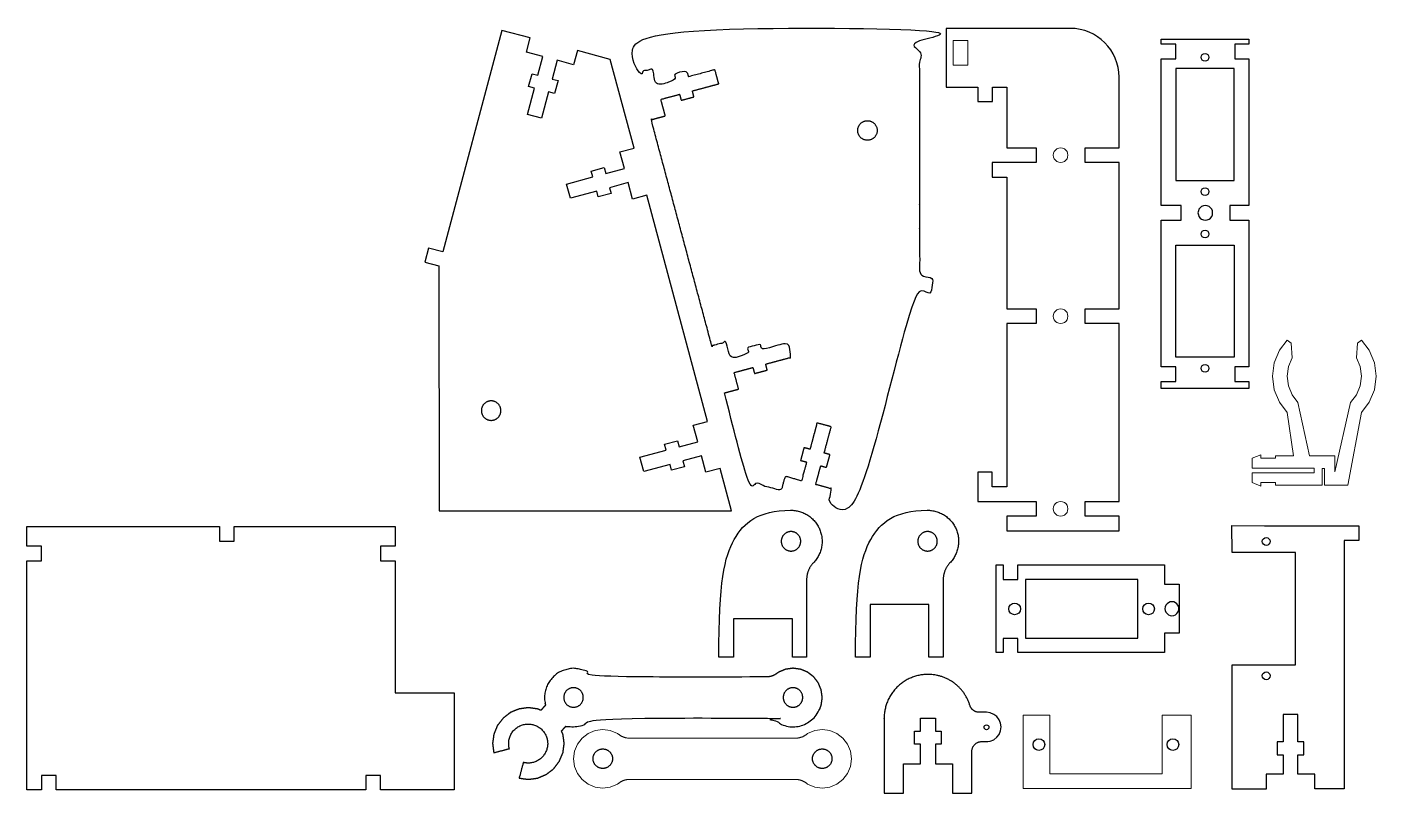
# Model space of a CAD drawing. Header units: millimetres. Extents: x -367 to -90, y -76 to 81.
import ezdxf

# ---------------------------------------------------------------- set-up
doc = ezdxf.new("R2010")
doc.units = ezdxf.units.MM
doc.header["$MEASUREMENT"] = 0
doc.layers.add('辅助线', color=7, linetype='Continuous', true_color=0x000000)

msp = doc.modelspace()

# ---------------------------------------------------------------- linework, layer by layer
at = {"layer": '辅助线'}
for points in [[(-242.57, 46.16), (-243.47, 49.52), (-247.31, 48.49), (-246.99, 47.3), (-249.61, 46.6), (-249.93, 47.78), (-255.33, 46.33), (-256.11, 49.24), (-250.71, 50.69), (-251.04, 51.91), (-248.42, 52.61), (-248.09, 51.39), (-244.25, 52.42), (-245.16, 55.81), (-242.26, 56.59), (-247.15, 74.8), (-253.9, 76.6), (-254.68, 73.7), (-258.07, 74.61), (-259.1, 70.76), (-257.87, 70.44), (-258.57, 67.82), (-259.8, 68.15), (-261.24, 62.75), (-264.15, 63.53), (-262.7, 68.92), (-263.89, 69.24), (-263.19, 71.86), (-262, 71.54), (-260.97, 75.39), (-264.33, 76.28), (-263.55, 79.19), (-269.36, 80.74), (-281.5, 35.34), (-284.4, 36.12), (-285.18, 33.21), (-282.28, 32.44), (-282.26, -17.74), (-222.31, -17.74), (-224.64, -9.08), (-227.53, -9.85), (-227.54, -9.85), (-228.44, -6.5), (-232.28, -7.53), (-231.96, -8.72), (-234.58, -9.42), (-234.9, -8.24), (-240.3, -9.68), (-241.08, -6.78), (-235.68, -5.33), (-236.01, -4.11), (-233.39, -3.4), (-233.06, -4.63), (-229.22, -3.6), (-230.13, -0.21), (-230.12, -0.2), (-227.23, 0.57), (-239.67, 46.94)], [(-119.12, 11.73), (-119.12, 8.73), (-116.19, 8.73), (-116.19, 7.33), (-134.19, 7.33), (-134.19, 8.73), (-131.18, 8.73), (-131.18, 11.73), (-134.19, 11.73), (-134.19, 41.83), (-130.12, 41.83), (-130.12, 44.84), (-134.19, 44.84), (-134.19, 74.93), (-131.18, 74.93), (-131.18, 77.93), (-134.19, 77.93), (-134.19, 78.96), (-116.19, 78.96), (-116.19, 77.93), (-119.12, 77.93), (-119.12, 74.93), (-116.19, 74.93), (-116.19, 44.84), (-120.13, 44.84), (-120.13, 41.83), (-116.19, 41.83), (-116.19, 11.73)], [(-119.2, 72.95), (-131.18, 72.95), (-131.18, 49.96), (-119.2, 49.96)], [(-126.19, 42.25), (-125.89, 42.04), (-125.51, 41.87), (-125.13, 41.83), (-124.75, 41.87), (-124.36, 42.04), (-124.07, 42.25), (-123.82, 42.59), (-123.69, 42.93), (-123.65, 43.31), (-123.69, 43.74), (-123.82, 44.08), (-124.07, 44.37), (-124.36, 44.63), (-124.75, 44.79), (-125.13, 44.84), (-125.51, 44.79), (-125.89, 44.63), (-126.19, 44.37), (-126.44, 44.08), (-126.57, 43.74), (-126.65, 43.31), (-126.57, 42.93), (-126.44, 42.59)], [(-119.2, 13.72), (-131.18, 13.72), (-131.18, 36.71), (-119.2, 36.71)], [(-366.76, -28.01), (-363.76, -28.01), (-363.76, -25.01), (-366.76, -25.01), (-366.76, -20.99), (-327.27, -20.99), (-327.27, -24), (-324.26, -24), (-324.26, -20.99), (-294.25, -20.99), (-291.25, -20.99), (-291.25, -25.01), (-294.25, -25.01), (-294.25, -28.01), (-291.25, -28.01), (-291.25, -55.06), (-279.15, -55.06), (-279.15, -75.01), (-294.25, -75.01), (-294.25, -72.01), (-297.25, -72.01), (-297.25, -75.01), (-360.75, -75.01), (-360.75, -72.01), (-363.76, -72.01), (-363.75, -75.01), (-366.76, -75.01)], [(-119.67, -20.81), (-112.98, -20.83), (-93.67, -20.83), (-93.67, -23.83), (-96.68, -23.83), (-96.66, -74.8), (-102.67, -74.8), (-102.67, -71.8), (-106.14, -71.8), (-106.14, -67.82), (-104.92, -67.82), (-104.92, -65.11), (-106.14, -65.11), (-106.15, -59.52), (-109.15, -59.52), (-109.15, -65.11), (-110.42, -65.11), (-110.42, -67.82), (-109.15, -67.82), (-109.15, -71.8), (-112.66, -71.8), (-112.66, -74.81), (-119.65, -74.81), (-119.65, -49.33), (-106.66, -49.32), (-106.67, -26.33), (-119.66, -26.34)], [(-166.6, -28.86), (-166.6, -31.87), (-163.6, -31.87), (-163.6, -28.86), (-133.5, -28.86), (-133.5, -32.84), (-130.5, -32.84), (-130.5, -42.83), (-133.5, -42.83), (-133.5, -46.85), (-163.6, -46.85), (-163.6, -43.93), (-166.6, -43.93), (-166.6, -46.85), (-168, -46.85), (-168, -28.86)], [(-161.99, -31.87), (-161.99, -43.85), (-139.01, -43.85), (-139.01, -31.87)], [(-132.99, -38.85), (-132.7, -39.11), (-132.36, -39.23), (-131.98, -39.28), (-131.6, -39.23), (-131.26, -39.11), (-130.96, -38.85), (-130.75, -38.55), (-130.58, -38.22), (-130.54, -37.84), (-130.58, -37.46), (-130.75, -37.12), (-130.96, -36.82), (-131.26, -36.61), (-131.6, -36.44), (-131.98, -36.4), (-132.36, -36.44), (-132.7, -36.61), (-132.99, -36.82), (-133.25, -37.12), (-133.38, -37.46), (-133.42, -37.84), (-133.38, -38.22), (-133.25, -38.55)]]:
    msp.add_lwpolyline(points, close=True, dxfattribs=at)
for points in [[(-152.83, 81.15), (-178.3, 81.15), (-178.3, 69.13), (-171.81, 69.13), (-171.81, 66.13), (-168.81, 66.13), (-168.81, 69.13), (-165.81, 69.13), (-165.81, 56.64), (-159.8, 56.64), (-159.8, 53.63), (-168.82, 53.64), (-168.82, 50.63), (-165.81, 50.63), (-165.81, 23.62), (-159.8, 23.62), (-159.8, 20.62), (-165.81, 20.62), (-165.81, -12.87), (-168.82, -12.87), (-168.82, -9.87), (-171.82, -9.87), (-171.82, -12.87), (-171.82, -15.87), (-168.82, -15.87), (-159.8, -15.87), (-159.8, -18.87), (-165.81, -18.87), (-165.81, -21.87), (-142.83, -21.87), (-142.83, -18.87), (-149.81, -18.87), (-149.81, -15.87), (-142.83, -15.87), (-142.83, 20.62), (-149.81, 20.62), (-149.81, 23.62), (-142.83, 23.62), (-142.83, 53.63), (-149.81, 53.63), (-149.81, 56.64), (-142.83, 56.64), (-142.83, 71.15)], [(-206.89, -31.89), (-206.89, -47.75), (-209.81, -47.75), (-209.81, -39.95), (-221.88, -39.95), (-221.88, -47.75), (-224.88, -47.75)], [(-178.89, -31.89), (-178.89, -47.75), (-181.81, -47.75), (-181.81, -36.95), (-193.88, -36.95), (-193.88, -47.75), (-196.88, -47.75)], [(-191, -60.41), (-191, -75.63), (-187.02, -75.63), (-187.02, -69.62), (-183.51, -69.62), (-183.51, -65.64), (-184.74, -65.64), (-184.74, -62.93), (-183.51, -62.93), (-183.51, -60.31), (-180.5, -60.31), (-180.5, -62.93), (-179.28, -62.93), (-179.28, -65.64), (-180.5, -65.64), (-180.5, -69.62), (-176.99, -69.62), (-176.99, -75.63), (-173.01, -75.63), (-173.01, -67.09)], [(-169.73, -65.06), (-169.24, -65.01), (-168.52, -64.71), (-167.89, -64.2), (-167.42, -63.61), (-167.13, -62.89), (-167, -62.09), (-167.13, -61.32), (-167.42, -60.6), (-167.89, -59.97), (-168.52, -59.5), (-169.24, -59.21), (-170, -59.08), (-171.5, -59.08)]]:
    msp.add_lwpolyline(points, dxfattribs=at)
at = {"layer": '辅助线', "color": 18, "lineweight": 5, "true_color": 0x000000}
for points in [[(-173.81, 78.66), (-176.82, 78.66), (-176.82, 73.62), (-173.81, 73.62)], [(-155.57, 56.47), (-155.86, 56.21), (-156.12, 55.92), (-156.25, 55.54), (-156.33, 55.16), (-156.25, 54.78), (-156.12, 54.39), (-155.86, 54.1), (-155.57, 53.84), (-155.19, 53.72), (-154.81, 53.63), (-154.42, 53.72), (-154.04, 53.84), (-153.75, 54.1), (-153.49, 54.39), (-153.37, 54.78), (-153.32, 55.16), (-153.37, 55.54), (-153.49, 55.92), (-153.75, 56.21), (-154.04, 56.47), (-154.42, 56.6), (-154.81, 56.64), (-155.19, 56.6)], [(-155.57, 23.45), (-155.86, 23.2), (-156.12, 22.9), (-156.25, 22.52), (-156.33, 22.14), (-156.25, 21.76), (-156.12, 21.38), (-155.86, 21.08), (-155.57, 20.83), (-155.19, 20.7), (-154.81, 20.62), (-154.42, 20.7), (-154.04, 20.83), (-153.75, 21.08), (-153.49, 21.38), (-153.37, 21.76), (-153.32, 22.14), (-153.37, 22.52), (-153.49, 22.9), (-153.75, 23.2), (-154.04, 23.45), (-154.42, 23.58), (-154.81, 23.62), (-155.19, 23.58)], [(-155.19, -15.91), (-155.57, -16.04), (-155.86, -16.29), (-156.12, -16.59), (-156.25, -16.97), (-156.33, -17.35), (-156.25, -17.73), (-156.12, -18.11), (-155.86, -18.41), (-155.57, -18.66), (-155.19, -18.79), (-154.81, -18.87), (-154.42, -18.79), (-154.04, -18.66), (-153.75, -18.41), (-153.49, -18.11), (-153.37, -17.73), (-153.32, -17.35), (-153.37, -16.97), (-153.49, -16.59), (-153.75, -16.29), (-154.04, -16.04), (-154.42, -15.91), (-154.81, -15.87)]]:
    msp.add_lwpolyline(points, close=True, dxfattribs=at)
at = {"layer": '辅助线', "color": 18, "lineweight": 0, "true_color": 0x000000}
for points in [[(-93.4, 11.8), (-93.14, 9.81), (-93.4, 7.86), (-94.16, 6.04), (-95.39, 4.43), (-98.61, -9.79), (-98.61, -6.49), (-103.77, -6.49), (-106.14, 4.43), (-107.33, 6.04), (-108.09, 7.86), (-108.34, 9.81), (-108.09, 11.8), (-107.33, 13.62), (-107.54, 16.62), (-108.34, 17.22), (-109.95, 15.14), (-111.01, 12.56), (-111.39, 9.81), (-111.01, 7.06), (-109.95, 4.52), (-108.34, 2.4), (-107.07, -6.49), (-110.75, -6.49), (-110.75, -7), (-113.76, -7), (-113.76, -6.32), (-115.54, -7), (-115.54, -8.99), (-102.84, -8.99), (-102.84, -10), (-115.54, -10), (-115.54, -11.99), (-113.76, -12.71), (-113.76, -11.99), (-110.75, -11.99), (-110.75, -12.5), (-101.15, -12.5), (-101.15, -9.11), (-100.72, -9.11), (-100.72, -12.5), (-95.94, -12.5), (-93.14, 2.4), (-91.53, 4.52), (-90.48, 7.06), (-90.14, 9.81), (-90.48, 12.56), (-91.53, 15.14), (-93.14, 17.22), (-93.95, 16.62), (-94.16, 13.62)], [(-162.51, -74.68), (-128.26, -74.68), (-128.01, -74.68), (-128.01, -59.69), (-134.02, -59.69), (-134.02, -71.72), (-157.01, -71.72), (-157.01, -59.69), (-162.51, -59.69)]]:
    msp.add_lwpolyline(points, close=True, dxfattribs=at)
for points in [[(-245.4, -63.62), (-245.67, -63.41), (-247.15, -62.82), (-248.67, -62.61), (-250.24, -62.82), (-251.68, -63.41), (-252.91, -64.38), (-253.88, -65.61), (-254.47, -67.05), (-254.68, -68.62), (-254.47, -70.18), (-253.88, -71.62), (-252.91, -72.85), (-251.68, -73.82), (-250.24, -74.42), (-248.67, -74.63), (-247.15, -74.42), (-245.67, -73.82), (-245.39, -73.61)], [(-199.44, -72.85), (-198.51, -71.62), (-197.87, -70.18), (-197.7, -68.62), (-197.87, -67.05), (-198.51, -65.61), (-199.44, -64.38), (-200.67, -63.41), (-202.15, -62.82), (-203.67, -62.61), (-205.24, -62.82), (-206.68, -63.41), (-206.95, -63.63)], [(-209.12, -64.38), (-243.22, -64.38)], [(-243.22, -72.85), (-209.12, -72.85)], [(-206.95, -73.61), (-206.68, -73.82), (-205.24, -74.42), (-203.67, -74.63), (-202.15, -74.42), (-200.67, -73.82), (-199.44, -72.85)]]:
    msp.add_lwpolyline(points, dxfattribs=at)
at = {"layer": '辅助线'}
for centre, radius in [((-125.2, 75.22), 0.8), ((-125.2, 47.68), 0.8), ((-125.2, 38.98), 0.8), ((-125.2, 11.45), 0.8), ((-112.66, -24.05), 0.8), ((-164.24, -37.88), 1.2), ((-136.77, -37.88), 1.2), ((-112.66, -51.59), 0.8), ((-170, -62.15), 0.5), ((-159.27, -65.69), 1.2), ((-131.78, -65.69), 1.2)]:
    msp.add_circle(centre, radius, dxfattribs=at)
msp.add_arc((-152.83, 71.15), 10, 0, 90, dxfattribs=at)
for points, knots in [([(-223.74, 6.41), (-221.29, -2.69), (-218.85, -11.8), (-215.47, -12.7), (-212.1, -13.6), (-211.71, -12.15), (-211.32, -10.7), (-209.63, -11.15), (-207.93, -11.61), (-207.41, -9.69), (-206.9, -7.76), (-207.51, -7.6), (-208.13, -7.43), (-207.78, -6.13), (-207.43, -4.82), (-206.81, -4.98), (-206.2, -5.15), (-205.48, -2.45), (-204.76, 0.25), (-203.3, -0.14), (-201.85, -0.52), (-202.57, -3.22), (-203.3, -5.92), (-202.7, -6.08), (-202.11, -6.24), (-202.46, -7.55), (-202.81, -8.86), (-203.4, -8.7), (-204, -8.54), (-204.51, -10.46), (-205.03, -12.38), (-203.35, -12.83), (-201.67, -13.28), (-202.06, -14.73), (-202.45, -16.18), (-199.54, -16.96), (-196.64, -17.74), (-190.57, 4.96), (-184.5, 27.66), (-183.05, 27.27), (-181.6, 26.88), (-181.21, 28.33), (-180.82, 29.79), (-182.27, 30.17), (-183.72, 30.56), (-183.73, 55.65), (-183.74, 80.74), (-213.71, 80.74), (-243.69, 80.74), (-242.53, 76.41), (-241.36, 72.08), (-241.36, 72.08), (-241.36, 72.08), (-241.36, 72.08), (-241.36, 72.08), (-239.91, 72.47), (-238.46, 72.86), (-238.46, 72.86), (-238.46, 72.85), (-238.46, 72.86), (-238.46, 72.86), (-238.01, 71.18), (-237.56, 69.5), (-235.64, 70.02), (-233.72, 70.53), (-233.88, 71.13), (-234.04, 71.72), (-232.73, 72.07), (-231.42, 72.42), (-231.26, 71.83), (-231.1, 71.24), (-228.4, 71.96), (-225.7, 72.69), (-225.31, 71.23), (-224.92, 69.78), (-227.62, 69.06), (-230.32, 68.33), (-230.16, 67.72), (-229.99, 67.11), (-231.3, 66.76), (-232.61, 66.4), (-232.77, 67.02), (-232.94, 67.63), (-234.86, 67.12), (-236.78, 66.6), (-236.33, 64.9), (-235.87, 63.21), (-237.32, 62.82), (-238.77, 62.43), (-232.55, 39.24), (-226.33, 16.06), (-224.88, 16.45), (-223.43, 16.84), (-222.98, 15.16), (-222.53, 13.49), (-220.61, 14), (-218.69, 14.52), (-218.85, 15.11), (-219, 15.7), (-217.7, 16.06), (-216.39, 16.41), (-216.23, 15.81), (-216.07, 15.22), (-213.37, 15.94), (-210.67, 16.67), (-210.28, 15.22), (-209.89, 13.77), (-212.59, 13.04), (-215.29, 12.32), (-215.13, 11.7), (-214.96, 11.09), (-216.27, 10.74), (-217.58, 10.39), (-217.74, 11), (-217.91, 11.62), (-219.83, 11.1), (-221.75, 10.58), (-221.3, 8.89), (-220.84, 7.19), (-222.29, 6.8), (-223.74, 6.41)], [-21.000964, -21.000964, -21.000964, -20.755621, -20.755621, -19.755621, -19.755621, -18.755621, -18.755621, -17.755621, -17.755621, -16.755621, -16.755621, -15.755621, -15.755621, -14.755621, -14.755621, -13.755621, -13.755621, -12.755621, -12.755621, -11.755621, -11.755621, -10.755621, -10.755621, -9.755621, -9.755621, -8.755621, -8.755621, -7.755621, -7.755621, -6.755621, -6.755621, -5.755621, -5.755621, -4.755621, -4.755621, -3.755621, -3.755621, -2.755621, -2.755621, -1.755621, -1.755621, -0.755621, -0.755621, 0.244379, 0.244379, 17.244379, 17.244379, 18.244379, 18.244379, 19.244379, 19.244379, 19.245085, 19.245085, 19.247161, 19.247161, 22.247161, 22.247161, 22.249238, 22.249238, 22.250296, 22.250296, 23.250296, 23.250296, 24.250296, 24.250296, 25.250296, 25.250296, 26.250296, 26.250296, 27.250296, 27.250296, 28.250296, 28.250296, 29.250296, 29.250296, 30.250296, 30.250296, 31.250296, 31.250296, 32.250296, 32.250296, 33.250296, 33.250296, 34.250296, 34.250296, 35.250296, 35.250296, 36.250296, 36.250296, 36.874957, 36.874957, 39.874474, 39.874474, 40.874474, 40.874474, 41.874474, 41.874474, 42.874474, 42.874474, 43.874474, 43.874474, 44.874474, 44.874474, 45.874474, 45.874474, 46.874474, 46.874474, 47.874474, 47.874474, 48.874474, 48.874474, 49.874474, 49.874474, 50.874474, 50.874474, 51.874474, 51.874474, 52.874474, 52.874474, 55.87351, 55.87351, 55.87351]), ([(-215.11, -51.83), (-232.77, -51.83), (-250.42, -51.83), (-251.05, -51.35), (-251.69, -50.86), (-252.41, -50.56), (-253.13, -50.27), (-253.91, -50.16), (-254.7, -50.05), (-255.46, -50.16), (-256.22, -50.27), (-256.94, -50.56), (-257.66, -50.86), (-258.29, -51.35), (-258.93, -51.83), (-259.39, -52.45), (-259.86, -53.06), (-260.16, -53.78), (-260.45, -54.5), (-260.56, -55.28), (-260.66, -56.06), (-260.56, -56.85), (-260.45, -57.63), (-260.92, -58.16), (-261.38, -58.69), (-261.72, -58.54), (-262.06, -58.4), (-263.01, -58.27), (-263.97, -58.14), (-264.9, -58.27), (-265.83, -58.4), (-266.72, -58.75), (-267.61, -59.11), (-268.37, -59.71), (-269.13, -60.3), (-269.72, -61.06), (-270.32, -61.82), (-270.68, -62.71), (-271.04, -63.6), (-271.16, -64.53), (-271.29, -65.46), (-271.16, -66.42), (-271.04, -67.37), (-269.44, -66.95), (-267.85, -66.54)], [83.032494, 83.032494, 83.032494, 84, 84, 85, 85, 86, 86, 87, 87, 88, 88, 89, 89, 90, 90, 91, 91, 92, 92, 93, 93, 94, 94, 95, 95, 96, 96, 97, 97, 98, 98, 99, 99, 100, 100, 101, 101, 102, 102, 103, 103, 104, 104, 104.818143, 104.818143, 104.818143])]:
    msp.add_open_spline(points, degree=2, knots=knots, dxfattribs=at)
for points, weights in [([(-196.42, 60.22), (-196.42, 62.22), (-194.42, 62.22)], [1, 0.707106781187, 1]), ([(-194.42, 58.22), (-196.42, 58.22), (-196.42, 60.22)], [1, 0.707106781187, 1]), ([(-205.5, -28.43), (-206.89, -29.88), (-206.89, -31.89)], [1, 0.927857565331, 1]), ([(-177.5, -28.43), (-178.89, -29.88), (-178.89, -31.89)], [1, 0.927857565331, 1]), ([(-171.5, -59.08), (-172.97, -59.08), (-173.41, -57.67)], [0.99545943481, 0.800544589943, 0.99545943481]), ([(-173.01, -67.09), (-173.01, -65.09), (-171.01, -65.09)], [0.99545943481, 0.70389611675, 0.99545943481]), ([(-170.28, -65.09), (-170, -65.09), (-169.73, -65.06)], [0.99545943481, 0.993910869526, 0.99545943481])]:
    msp.add_rational_spline(points, weights, degree=2, dxfattribs=at)
for points, weights, knots in [([(-194.42, 62.22), (-192.42, 62.22), (-192.42, 60.22), (-192.42, 58.22), (-194.42, 58.22)], [1, 0.707106781187, 1, 0.707106781187, 1], [3.141593, 3.141593, 3.141593, 6.283185, 6.283185, 9.424778, 9.424778, 9.424778]), ([(-269.58, 2.78), (-269.58, 0.78), (-271.58, 0.78), (-273.58, 0.78), (-273.58, 2.78), (-273.58, 4.78), (-271.58, 4.78), (-269.58, 4.78), (-269.58, 2.78)], [1, 0.707106781187, 1, 0.707106781187, 1, 0.707106781187, 1, 0.707106781187, 1], [-12.566371, -12.566371, -12.566371, -9.424778, -9.424778, -6.283185, -6.283185, -3.141593, -3.141593, 0, 0, 0]), ([(-210.17, -17.65), (-205.94, -17.61), (-204.25, -21.49), (-202.57, -25.37), (-205.5, -28.43)], [1, 0.832842167123, 1, 0.832842167123, 1], [140.318988, 140.318988, 140.318988, 147.757524, 147.757524, 155.196059, 155.196059, 155.196059]), ([(-182.17, -17.65), (-177.94, -17.61), (-176.25, -21.49), (-174.57, -25.37), (-177.5, -28.43)], [1, 0.832842167123, 1, 0.832842167123, 1], [138.518988, 138.518988, 138.518988, 145.957524, 145.957524, 153.396059, 153.396059, 153.396059]), ([(-209.58, -22.09), (-207.65, -22.61), (-208.17, -24.54), (-208.68, -26.47), (-210.61, -25.95), (-212.55, -25.44), (-212.03, -23.5), (-211.51, -21.57), (-209.58, -22.09)], [1, 0.707106781187, 1, 0.707106781187, 1, 0.707106781187, 1, 0.707106781187, 1], [0, 0, 0, 3.141593, 3.141593, 6.283185, 6.283185, 9.424778, 9.424778, 12.566371, 12.566371, 12.566371]), ([(-181.58, -22.09), (-179.65, -22.61), (-180.17, -24.54), (-180.68, -26.47), (-182.61, -25.95), (-184.55, -25.44), (-184.03, -23.5), (-183.51, -21.57), (-181.58, -22.09)], [1, 0.707106781187, 1, 0.707106781187, 1, 0.707106781187, 1, 0.707106781187, 1], [0, 0, 0, 3.141593, 3.141593, 6.283185, 6.283185, 9.424778, 9.424778, 12.566371, 12.566371, 12.566371]), ([(-264.99, -69.37), (-265.41, -70.97), (-265.83, -72.58), (-264.9, -72.7), (-263.97, -72.83), (-263.01, -72.7), (-262.06, -72.58), (-261.17, -72.19), (-260.28, -71.81), (-259.52, -71.24), (-258.76, -70.67), (-258.19, -69.91), (-257.62, -69.15), (-257.24, -68.26), (-256.85, -67.37), (-256.73, -66.42), (-256.6, -65.46), (-256.73, -64.53), (-256.85, -63.6), (-257, -63.26), (-257.15, -62.92), (-256.68, -62.4), (-256.22, -61.87), (-255.46, -61.97), (-254.7, -62.08), (-253.91, -61.97), (-253.13, -61.87), (-252.41, -61.57), (-251.69, -61.27), (-251.05, -60.79), (-250.42, -60.3), (-232.77, -60.3), (-215.12, -60.3), (-213.93, -60.3), (-212.99, -61.02), (-212.82, -61.15), (-212.66, -61.27), (-211.94, -61.57), (-211.22, -61.87), (-210.46, -61.97), (-209.7, -62.08), (-208.91, -61.97), (-208.13, -61.87), (-207.41, -61.57), (-206.69, -61.27), (-206.05, -60.79), (-205.42, -60.3), (-204.95, -59.69), (-204.49, -59.07), (-204.19, -58.35), (-203.9, -57.63), (-203.79, -56.85), (-203.68, -56.06), (-203.79, -55.28), (-203.9, -54.5), (-204.19, -53.78), (-204.49, -53.06), (-204.95, -52.45), (-205.42, -51.83), (-206.05, -51.35), (-206.69, -50.86), (-207.41, -50.56), (-208.13, -50.27), (-208.91, -50.16), (-209.7, -50.05), (-210.46, -50.16), (-211.22, -50.27), (-211.94, -50.56), (-212.66, -50.86), (-212.82, -50.99), (-212.99, -51.11), (-213.93, -51.83), (-215.11, -51.83)], [1, 1, 1, 1, 1, 1, 1, 1, 1, 1, 1, 1, 1, 1, 1, 1, 1, 1, 1, 1, 1, 1, 1, 1, 1, 1, 1, 1, 1, 1, 1, 1, 1, 0.94689758642, 1, 1, 1, 1, 1, 1, 1, 1, 1, 1, 1, 1, 1, 1, 1, 1, 1, 1, 1, 1, 1, 1, 1, 1, 1, 1, 1, 1, 1, 1, 1, 1, 1, 1, 1, 1, 1, 0.947122514757, 1], [125.175948, 125.175948, 125.175948, 126, 126, 127, 127, 128, 128, 129, 129, 130, 130, 131, 131, 132, 132, 133, 133, 134, 134, 135, 135, 136, 136, 137, 137, 138, 138, 139, 139, 140, 140, 140.967431, 140.967431, 143.258885, 143.258885, 143.516155, 143.516155, 144.516155, 144.516155, 145.516155, 145.516155, 146.516155, 146.516155, 147.516155, 147.516155, 148.516155, 148.516155, 149.516155, 149.516155, 150.516155, 150.516155, 151.516155, 151.516155, 152.516155, 152.516155, 153.516155, 153.516155, 154.516155, 154.516155, 155.516155, 155.516155, 156.516155, 156.516155, 157.516155, 157.516155, 158.516155, 158.516155, 159.516155, 159.516155, 159.774338, 159.774338, 162.060889, 162.060889, 162.060889]), ([(-173.41, -57.67), (-175.36, -51.31), (-182.01, -51.31), (-191, -51.31), (-191, -60.31), (-191, -60.36), (-191, -60.41)], [0.906356489618, 0.765616852008, 1, 0.707106781187, 1, 0.997711841715, 0.99545943481], [-2.469958, -2.469958, -2.469958, 8.836739, 8.836739, 22.965975, 22.965975, 23.07636, 23.07636, 23.07636]), ([(-254.69, -54.04), (-252.69, -54.04), (-252.69, -56.04), (-252.69, -58.04), (-254.69, -58.04), (-256.69, -58.04), (-256.69, -56.04), (-256.69, -54.04), (-254.69, -54.04)], [1, 0.707106781187, 1, 0.707106781187, 1, 0.707106781187, 1, 0.707106781187, 1], [-12.566371, -12.566371, -12.566371, -9.424778, -9.424778, -6.283185, -6.283185, -3.141593, -3.141593, 0, 0, 0]), ([(-209.69, -54.04), (-207.69, -54.04), (-207.69, -56.04), (-207.69, -58.04), (-209.69, -58.04), (-211.69, -58.04), (-211.69, -56.04), (-211.69, -54.04), (-209.69, -54.04)], [1, 0.707106781187, 1, 0.707106781187, 1, 0.707106781187, 1, 0.707106781187, 1], [-12.566371, -12.566371, -12.566371, -9.424778, -9.424778, -6.283185, -6.283185, -3.141593, -3.141593, 0, 0, 0]), ([(-267.85, -66.54), (-267.99, -66.03), (-267.99, -65.49), (-267.99, -61.49), (-263.99, -61.49)], [0.914299159153, 0.947872062347, 1, 0.707106781187, 1], [-7.401441, -7.401441, -7.401441, -6.283185, -6.283185, 0, 0, 0]), ([(-263.99, -61.49), (-259.99, -61.49), (-259.99, -65.49), (-259.99, -69.49), (-263.99, -69.49), (-264.5, -69.49), (-264.99, -69.37)], [1, 0.707106781187, 1, 0.707106781187, 1, 0.949807441944, 0.916817691754], [-25.132741, -25.132741, -25.132741, -18.849556, -18.849556, -12.566371, -12.566371, -11.489633, -11.489633, -11.489633]), ([(-248.69, -66.59), (-250.69, -66.59), (-250.69, -68.59), (-250.69, -70.59), (-248.69, -70.59), (-246.69, -70.59), (-246.69, -68.59), (-246.69, -66.59), (-248.69, -66.59)], [1, 0.707106781187, 1, 0.707106781187, 1, 0.707106781187, 1, 0.707106781187, 1], [0, 0, 0, 3.141593, 3.141593, 6.283185, 6.283185, 9.424778, 9.424778, 12.566371, 12.566371, 12.566371]), ([(-203.69, -66.59), (-205.69, -66.59), (-205.69, -68.59), (-205.69, -70.59), (-203.69, -70.59), (-201.69, -70.59), (-201.69, -68.59), (-201.69, -66.59), (-203.69, -66.59)], [1, 0.707106781187, 1, 0.707106781187, 1, 0.707106781187, 1, 0.707106781187, 1], [0, 0, 0, 3.141593, 3.141593, 6.283185, 6.283185, 9.424778, 9.424778, 12.566371, 12.566371, 12.566371])]:
    msp.add_rational_spline(points, weights, degree=2, knots=knots, dxfattribs=at)
for points, degree in [([(-224.88, -47.75), (-224.88, -32.14), (-222.62, -22.39), (-216.84, -17.73), (-210.17, -17.65)], 3), ([(-196.88, -47.75), (-196.88, -32.14), (-194.62, -22.39), (-188.84, -17.73), (-182.17, -17.65)], 3), ([(-171.01, -65.09), (-170.65, -65.09), (-170.28, -65.09)], 2)]:
    msp.add_open_spline(points, degree=degree, dxfattribs=at)
at = {"layer": '辅助线', "color": 18, "lineweight": 0, "true_color": 0x000000}
for points, weights in [([(-243.22, -64.38), (-244.44, -64.38), (-245.4, -63.62)], [1, 0.944197356063, 1]), ([(-206.95, -63.63), (-207.91, -64.38), (-209.12, -64.38)], [1, 0.944289529121, 1]), ([(-245.39, -73.61), (-244.44, -72.85), (-243.22, -72.85)], [1, 0.944429705925, 1]), ([(-209.12, -72.85), (-207.91, -72.85), (-206.95, -73.61)], [1, 0.944521631469, 1])]:
    msp.add_rational_spline(points, weights, degree=2, dxfattribs=at)

doc.saveas('drawing.dxf')
